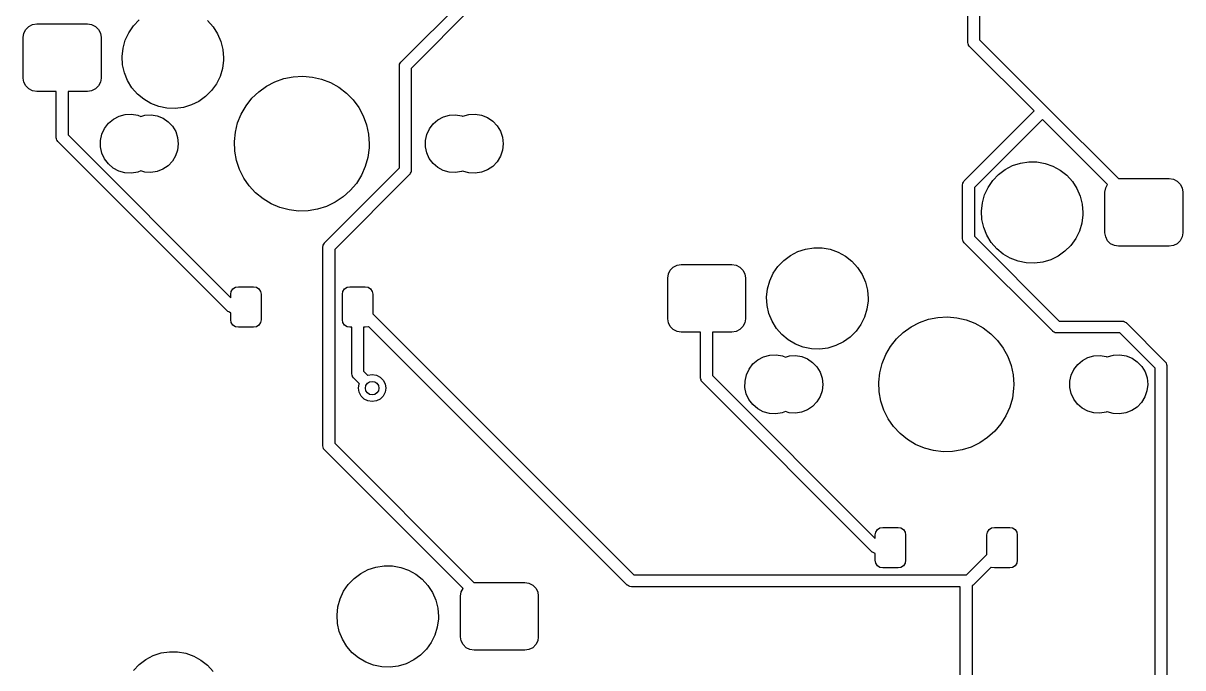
# Model space of a CAD drawing. Extents: x 50 to 376, y -141 to -43.
# Drawn here: x 303.16 to 337.44, y -107.69 to -88.64 of the extents above; entities that cross this region are included whole.
import ezdxf

# ---------------------------------------------------------------- set-up
doc = ezdxf.new("R2010")
doc.units = 0
doc.layers.add('BLACK', color=7, linetype='CONTINUOUS')

msp = doc.modelspace()

# ---------------------------------------------------------------- linework, layer by layer
at = {"layer": 'BLACK', "linetype": 'CONTINUOUS'}
for p, q in [((331.083, -89.2042), (331.083, -83.7754)), ((331.433, -83.6729), (331.433, -89.1317)), ((314.331, -89.7814), (316.162, -87.9512)), ((316.486, -88.1217), (314.63, -89.9776)), ((303.238, -88.8269), (303.326, -88.7384)), ((303.326, -88.7384), (303.438, -88.6816)), ((303.438, -88.6816), (303.561, -88.662)), ((303.561, -88.662), (305.061, -88.662)), ((305.061, -88.662), (305.185, -88.6816)), ((305.185, -88.6816), (305.296, -88.7384)), ((305.296, -88.7384), (305.385, -88.8269)), ((306.282, -88.9211), (306.42, -88.718)), ((306.42, -88.718), (306.59, -88.5403)), ((308.609, -88.565), (308.775, -88.7468)), ((308.775, -88.7468), (308.908, -88.9532)), ((303.161, -89.062), (303.181, -88.9384)), ((303.161, -90.262), (303.161, -89.062)), ((303.181, -88.9384), (303.238, -88.8269)), ((305.385, -88.8269), (305.442, -88.9384)), ((305.442, -88.9384), (305.461, -89.062)), ((305.461, -89.062), (305.461, -90.262)), ((306.178, -89.1441), (306.282, -88.9211)), ((308.908, -88.9532), (309.006, -89.1786)), ((306.087, -89.6254), (306.113, -89.3809)), ((306.113, -89.3809), (306.178, -89.1441)), ((309.006, -89.1786), (309.066, -89.417)), ((309.066, -89.417), (309.086, -89.662)), ((331.085, -89.2088), (331.083, -89.2042)), ((331.084, -89.2134), (331.085, -89.2088)), ((331.094, -89.2491), (331.084, -89.2134)), ((331.103, -89.2853), (331.094, -89.2491)), ((331.106, -89.2888), (331.103, -89.2853)), ((331.108, -89.2933), (331.106, -89.2888)), ((331.135, -89.3279), (331.108, -89.2933)), ((333.042, -91.2349), (331.135, -89.3279)), ((331.433, -89.1317), (333.413, -91.1112)), ((306.101, -89.8708), (306.087, -89.6254)), ((309.084, -89.7353), (309.052, -89.979)), ((309.086, -89.662), (309.084, -89.7353)), ((314.307, -89.8209), (314.325, -89.788)), ((314.325, -89.788), (314.329, -89.7854)), ((314.329, -89.7854), (314.331, -89.7814)), ((306.155, -90.1106), (306.101, -89.8708)), ((306.247, -90.3383), (306.155, -90.1106)), ((309.052, -89.979), (308.981, -90.2142)), ((314.28, -89.9051), (314.286, -89.8616)), ((314.28, -92.9203), (314.28, -89.9051)), ((314.286, -89.8616), (314.288, -89.8574)), ((314.288, -89.8528), (314.307, -89.8209)), ((314.288, -89.8574), (314.288, -89.8528)), ((314.63, -89.9776), (314.63, -92.9928)), ((303.181, -90.3856), (303.161, -90.262)), ((303.238, -90.4971), (303.181, -90.3856)), ((305.442, -90.3856), (305.385, -90.4971)), ((305.461, -90.262), (305.442, -90.3856)), ((306.376, -90.5479), (306.247, -90.3383)), ((308.872, -90.4346), (308.729, -90.6342)), ((308.981, -90.2142), (308.872, -90.4346)), ((310.354, -90.5019), (310.604, -90.3721)), ((310.604, -90.3721), (310.87, -90.2788)), ((310.87, -90.2788), (311.146, -90.2238)), ((311.146, -90.2238), (311.428, -90.2083)), ((311.428, -90.2083), (311.708, -90.2326)), ((311.708, -90.2326), (311.982, -90.2962)), ((311.982, -90.2962), (312.245, -90.3979)), ((312.245, -90.3979), (312.491, -90.5355)), ((303.326, -90.5856), (303.238, -90.4971)), ((303.438, -90.6424), (303.326, -90.5856)), ((303.561, -90.662), (303.438, -90.6424)), ((304.136, -90.662), (303.561, -90.662)), ((304.136, -92.0159), (304.136, -90.662)), ((305.061, -90.662), (304.486, -90.662)), ((304.486, -90.662), (304.486, -91.9434)), ((305.185, -90.6424), (305.061, -90.662)), ((305.296, -90.5856), (305.185, -90.6424)), ((305.385, -90.4971), (305.296, -90.5856)), ((306.537, -90.7337), (306.376, -90.5479)), ((306.726, -90.8907), (306.537, -90.7337)), ((308.554, -90.8077), (308.354, -90.9504)), ((308.729, -90.6342), (308.554, -90.8077)), ((309.921, -90.8601), (310.125, -90.6657)), ((310.125, -90.6657), (310.354, -90.5019)), ((312.491, -90.5355), (312.715, -90.7064)), ((312.715, -90.7064), (312.912, -90.9071)), ((306.938, -91.0147), (306.726, -90.8907)), ((307.168, -91.1024), (306.938, -91.0147)), ((307.409, -91.1514), (307.168, -91.1024)), ((307.654, -91.1605), (307.409, -91.1514)), ((307.898, -91.1292), (307.654, -91.1605)), ((308.134, -91.0586), (307.898, -91.1292)), ((308.354, -90.9504), (308.134, -91.0586)), ((309.606, -91.3248), (309.747, -91.0813)), ((309.747, -91.0813), (309.921, -90.8601)), ((312.912, -90.9071), (313.08, -91.1336)), ((313.08, -91.1336), (313.213, -91.3815)), ((333.413, -91.1112), (333.413, -91.1112)), ((333.413, -91.1112), (333.413, -91.1112)), ((333.413, -91.1112), (335.536, -93.2343)), ((305.683, -91.5986), (305.827, -91.4766)), ((305.827, -91.4766), (305.994, -91.3884)), ((305.994, -91.3884), (306.176, -91.3383)), ((306.176, -91.3383), (306.365, -91.3284)), ((306.365, -91.3284), (306.552, -91.3592)), ((306.552, -91.3592), (306.642, -91.3955)), ((306.642, -91.3955), (306.76, -91.3629)), ((306.76, -91.3629), (306.944, -91.3533)), ((306.944, -91.3533), (307.125, -91.3833)), ((307.125, -91.3833), (307.295, -91.4515)), ((307.295, -91.4515), (307.447, -91.5547)), ((309.5, -91.5859), (309.606, -91.3248)), ((313.213, -91.3815), (313.311, -91.6457)), ((315.281, -91.6158), (315.421, -91.4973)), ((315.421, -91.4973), (315.583, -91.4117)), ((315.583, -91.4117), (315.76, -91.3629)), ((315.76, -91.3629), (315.944, -91.3533)), ((315.944, -91.3533), (316.125, -91.3833)), ((316.125, -91.3833), (316.147, -91.3922)), ((316.147, -91.3922), (316.154, -91.3884)), ((316.154, -91.3884), (316.336, -91.3383)), ((316.336, -91.3383), (316.525, -91.3284)), ((316.525, -91.3284), (316.712, -91.3592)), ((316.712, -91.3592), (316.887, -91.4294)), ((316.887, -91.4294), (317.043, -91.5357)), ((330.98, -93.2962), (333.042, -91.2349)), ((333.289, -91.4824), (331.279, -93.4924)), ((335.212, -93.4048), (333.289, -91.4824)), ((305.488, -91.92), (305.568, -91.7487)), ((305.568, -91.7487), (305.683, -91.5986)), ((307.447, -91.5547), (307.573, -91.6881)), ((307.573, -91.6881), (307.668, -91.8455)), ((307.668, -91.8455), (307.726, -92.0195)), ((309.403, -92.1394), (309.432, -91.8592)), ((309.432, -91.8592), (309.5, -91.5859)), ((313.311, -91.6457), (313.37, -91.9211)), ((315.092, -91.9281), (315.169, -91.7617)), ((315.169, -91.7617), (315.281, -91.6158)), ((317.043, -91.5357), (317.173, -91.673)), ((317.173, -91.673), (317.271, -91.835)), ((317.271, -91.835), (317.331, -92.0141)), ((304.137, -92.0205), (304.136, -92.0159)), ((304.136, -92.0251), (304.137, -92.0205)), ((304.147, -92.0608), (304.136, -92.0251)), ((304.156, -92.097), (304.147, -92.0608)), ((304.159, -92.1005), (304.156, -92.097)), ((304.161, -92.105), (304.159, -92.1005)), ((304.187, -92.1396), (304.161, -92.105)), ((309.2, -97.1517), (304.187, -92.1396)), ((304.486, -91.9434), (309.296, -96.7534)), ((305.446, -92.2935), (305.447, -92.1045)), ((305.447, -92.1045), (305.488, -91.92)), ((307.726, -92.0195), (307.746, -92.202)), ((307.746, -92.202), (307.746, -92.2079)), ((309.414, -92.4208), (309.403, -92.1394)), ((313.37, -91.9211), (313.39, -92.202)), ((313.39, -92.202), (313.386, -92.3272)), ((315.051, -92.1073), (315.092, -91.9281)), ((315.051, -92.2908), (315.051, -92.1073)), ((317.331, -92.0141), (317.351, -92.202)), ((317.351, -92.202), (317.351, -92.2081)), ((305.486, -92.4782), (305.446, -92.2935)), ((305.565, -92.65), (305.486, -92.4782)), ((307.725, -92.3903), (307.665, -92.5639)), ((307.746, -92.2079), (307.725, -92.3903)), ((309.465, -92.6979), (309.414, -92.4208)), ((313.386, -92.3272), (313.349, -92.6063)), ((315.09, -92.4703), (315.051, -92.2908)), ((315.166, -92.6372), (315.09, -92.4703)), ((317.329, -92.3959), (317.268, -92.5746)), ((317.351, -92.2081), (317.329, -92.3959)), ((305.678, -92.801), (305.565, -92.65)), ((305.822, -92.924), (305.678, -92.801)), ((307.443, -92.8531), (307.29, -92.9553)), ((307.57, -92.7206), (307.443, -92.8531)), ((307.665, -92.5639), (307.57, -92.7206)), ((309.554, -92.965), (309.465, -92.6979)), ((313.272, -92.8774), (313.158, -93.135)), ((313.349, -92.6063), (313.272, -92.8774)), ((315.277, -92.7839), (315.166, -92.6372)), ((315.416, -92.9033), (315.277, -92.7839)), ((317.039, -92.8723), (316.882, -92.9774)), ((317.169, -92.7359), (317.039, -92.8723)), ((317.268, -92.5746), (317.169, -92.7359)), ((332.187, -92.9647), (332.405, -92.8512)), ((332.405, -92.8512), (332.639, -92.7748)), ((332.639, -92.7748), (332.882, -92.7377)), ((332.882, -92.7377), (333.127, -92.7407)), ((333.127, -92.7407), (333.369, -92.7838)), ((333.369, -92.7838), (333.601, -92.8658)), ((333.601, -92.8658), (333.816, -92.9846)), ((305.988, -93.0133), (305.822, -92.924)), ((306.17, -93.0647), (305.988, -93.0133)), ((306.359, -93.076), (306.17, -93.0647)), ((306.546, -93.0464), (306.359, -93.076)), ((306.643, -93.0084), (306.546, -93.0464)), ((306.754, -93.0401), (306.643, -93.0084)), ((306.938, -93.051), (306.754, -93.0401)), ((307.119, -93.0223), (306.938, -93.051)), ((307.29, -92.9553), (307.119, -93.0223)), ((309.68, -93.217), (309.554, -92.965)), ((309.84, -93.4487), (309.68, -93.217)), ((312.069, -95.1315), (314.28, -92.9203)), ((314.579, -93.1165), (312.368, -95.3277)), ((313.158, -93.135), (313.009, -93.374)), ((314.581, -93.1125), (314.579, -93.1165)), ((314.585, -93.1099), (314.581, -93.1125)), ((314.603, -93.077), (314.585, -93.1099)), ((314.622, -93.0451), (314.603, -93.077)), ((314.625, -93.0363), (314.622, -93.0405)), ((314.622, -93.0405), (314.622, -93.0451)), ((314.63, -92.9928), (314.625, -93.0363)), ((315.578, -92.9901), (315.416, -92.9033)), ((315.754, -93.0401), (315.578, -92.9901)), ((315.938, -93.051), (315.754, -93.0401)), ((316.119, -93.0223), (315.938, -93.051)), ((316.146, -93.0118), (316.119, -93.0223)), ((316.148, -93.0133), (316.146, -93.0118)), ((316.33, -93.0647), (316.148, -93.0133)), ((316.519, -93.076), (316.33, -93.0647)), ((316.706, -93.0464), (316.519, -93.076)), ((316.882, -92.9774), (316.706, -93.0464)), ((331.82, -93.29), (331.99, -93.1123)), ((331.99, -93.1123), (332.187, -92.9647)), ((333.816, -92.9846), (334.009, -93.137)), ((334.009, -93.137), (334.175, -93.3188)), ((310.031, -93.6555), (309.84, -93.4487)), ((313.009, -93.374), (312.828, -93.5896)), ((330.929, -93.4199), (330.935, -93.3764)), ((330.929, -95.0092), (330.929, -93.4199)), ((330.935, -93.3764), (330.937, -93.3722)), ((330.937, -93.3676), (330.957, -93.3357)), ((330.937, -93.3722), (330.937, -93.3676)), ((330.957, -93.3357), (330.974, -93.3028)), ((330.974, -93.3028), (330.978, -93.3002)), ((330.978, -93.3002), (330.98, -93.2962)), ((331.279, -93.4924), (331.279, -94.9367)), ((331.578, -93.7161), (331.682, -93.4931)), ((331.682, -93.4931), (331.82, -93.29)), ((334.175, -93.3188), (334.308, -93.5252)), ((334.308, -93.5252), (334.406, -93.7506)), ((335.138, -93.634), (335.158, -93.5104)), ((335.158, -93.5104), (335.212, -93.4048)), ((335.536, -93.2343), (335.538, -93.234)), ((335.538, -93.234), (337.038, -93.234)), ((337.038, -93.234), (337.162, -93.2536)), ((337.162, -93.2536), (337.273, -93.3104)), ((337.273, -93.3104), (337.362, -93.3989)), ((337.362, -93.3989), (337.419, -93.5104)), ((337.419, -93.5104), (337.438, -93.634)), ((310.25, -93.8333), (310.031, -93.6555)), ((310.491, -93.9786), (310.25, -93.8333)), ((312.618, -93.7775), (312.384, -93.934)), ((312.828, -93.5896), (312.618, -93.7775)), ((331.513, -93.9529), (331.578, -93.7161)), ((334.406, -93.7506), (334.466, -93.989)), ((335.138, -94.834), (335.138, -93.634)), ((337.438, -93.634), (337.438, -94.834)), ((310.75, -94.0884), (310.491, -93.9786)), ((311.023, -94.1606), (310.75, -94.0884)), ((311.302, -94.1937), (311.023, -94.1606)), ((311.584, -94.1871), (311.302, -94.1937)), ((311.862, -94.1408), (311.584, -94.1871)), ((312.13, -94.0559), (311.862, -94.1408)), ((312.384, -93.934), (312.13, -94.0559)), ((331.487, -94.1974), (331.513, -93.9529)), ((331.501, -94.4428), (331.487, -94.1974)), ((334.466, -93.989), (334.486, -94.234)), ((334.486, -94.234), (334.484, -94.3073)), ((331.555, -94.6826), (331.501, -94.4428)), ((334.452, -94.551), (334.381, -94.7862)), ((334.484, -94.3073), (334.452, -94.551)), ((331.279, -94.9367), (333.788, -97.4458)), ((331.647, -94.9103), (331.555, -94.6826)), ((331.776, -95.1199), (331.647, -94.9103)), ((334.381, -94.7862), (334.272, -95.0066)), ((335.158, -94.9576), (335.138, -94.834)), ((337.438, -94.834), (337.419, -94.9576)), ((312.018, -95.2552), (312.023, -95.2117)), ((312.018, -101.126), (312.018, -95.2552)), ((312.023, -95.2117), (312.025, -95.2075)), ((312.025, -95.2075), (312.026, -95.2029)), ((312.026, -95.2029), (312.045, -95.171)), ((312.045, -95.171), (312.063, -95.1381)), ((312.063, -95.1381), (312.067, -95.1355)), ((312.067, -95.1355), (312.069, -95.1315)), ((326.289, -95.3148), (326.532, -95.2777)), ((326.532, -95.2777), (326.777, -95.2807)), ((326.777, -95.2807), (327.019, -95.3238)), ((330.93, -95.0138), (330.929, -95.0092)), ((330.929, -95.0184), (330.93, -95.0138)), ((330.94, -95.0541), (330.929, -95.0184)), ((330.949, -95.0903), (330.94, -95.0541)), ((330.952, -95.0938), (330.949, -95.0903)), ((330.954, -95.0983), (330.952, -95.0938)), ((330.98, -95.1329), (330.954, -95.0983)), ((333.592, -97.7445), (330.98, -95.1329)), ((331.937, -95.3057), (331.776, -95.1199)), ((334.129, -95.2062), (333.954, -95.3797)), ((334.272, -95.0066), (334.129, -95.2062)), ((335.215, -95.0691), (335.158, -94.9576)), ((335.303, -95.1576), (335.215, -95.0691)), ((335.415, -95.2144), (335.303, -95.1576)), ((335.538, -95.234), (335.415, -95.2144)), ((337.038, -95.234), (335.538, -95.234)), ((337.162, -95.2144), (337.038, -95.234)), ((337.273, -95.1576), (337.162, -95.2144)), ((337.362, -95.0691), (337.273, -95.1576)), ((337.419, -94.9576), (337.362, -95.0691)), ((312.368, -95.3277), (312.368, -101.054)), ((325.64, -95.6523), (325.837, -95.5047)), ((325.837, -95.5047), (326.055, -95.3912)), ((326.055, -95.3912), (326.289, -95.3148)), ((327.019, -95.3238), (327.251, -95.4058)), ((327.251, -95.4058), (327.466, -95.5246)), ((327.466, -95.5246), (327.659, -95.677)), ((332.126, -95.4627), (331.937, -95.3057)), ((332.338, -95.5867), (332.126, -95.4627)), ((332.568, -95.6744), (332.338, -95.5867)), ((333.534, -95.6306), (333.298, -95.7012)), ((333.754, -95.5224), (333.534, -95.6306)), ((333.954, -95.3797), (333.754, -95.5224)), ((322.231, -96.0504), (322.288, -95.9389)), ((322.288, -95.9389), (322.376, -95.8504)), ((322.376, -95.8504), (322.488, -95.7936)), ((322.488, -95.7936), (322.611, -95.774)), ((322.611, -95.774), (324.111, -95.774)), ((324.111, -95.774), (324.235, -95.7936)), ((324.235, -95.7936), (324.346, -95.8504)), ((324.346, -95.8504), (324.435, -95.9389)), ((324.435, -95.9389), (324.492, -96.0504)), ((325.332, -96.0331), (325.47, -95.83)), ((325.47, -95.83), (325.64, -95.6523)), ((327.659, -95.677), (327.825, -95.8588)), ((327.825, -95.8588), (327.958, -96.0652)), ((332.809, -95.7234), (332.568, -95.6744)), ((333.054, -95.7325), (332.809, -95.7234)), ((333.298, -95.7012), (333.054, -95.7325)), ((322.211, -96.174), (322.231, -96.0504)), ((322.211, -97.374), (322.211, -96.174)), ((324.492, -96.0504), (324.511, -96.174)), ((324.511, -96.174), (324.511, -97.374)), ((325.163, -96.4929), (325.228, -96.2561)), ((325.228, -96.2561), (325.332, -96.0331)), ((327.958, -96.0652), (328.056, -96.2906)), ((328.056, -96.2906), (328.116, -96.529)), ((309.296, -96.653), (309.313, -96.5669)), ((309.296, -96.7534), (309.296, -96.653)), ((309.313, -96.5669), (309.362, -96.4939)), ((309.362, -96.4939), (309.435, -96.4451)), ((309.435, -96.4451), (309.521, -96.428)), ((309.521, -96.428), (309.971, -96.428)), ((309.971, -96.428), (310.057, -96.4451)), ((310.057, -96.4451), (310.13, -96.4939)), ((310.13, -96.4939), (310.179, -96.5669)), ((310.179, -96.5669), (310.196, -96.653)), ((310.196, -96.653), (310.196, -97.403)), ((312.596, -96.653), (312.613, -96.5669)), ((312.596, -97.403), (312.596, -96.653)), ((312.613, -96.5669), (312.662, -96.4939)), ((312.662, -96.4939), (312.735, -96.4451)), ((312.735, -96.4451), (312.821, -96.428)), ((312.821, -96.428), (313.271, -96.428)), ((313.271, -96.428), (313.357, -96.4451)), ((313.357, -96.4451), (313.43, -96.4939)), ((313.43, -96.4939), (313.479, -96.5669)), ((313.479, -96.5669), (313.496, -96.653)), ((313.496, -96.653), (313.496, -97.2305)), ((325.137, -96.7374), (325.163, -96.4929)), ((328.116, -96.529), (328.136, -96.774)), ((325.151, -96.9828), (325.137, -96.7374)), ((325.205, -97.2226), (325.151, -96.9828)), ((328.134, -96.8473), (328.102, -97.091)), ((328.136, -96.774), (328.134, -96.8473)), ((309.204, -97.1542), (309.2, -97.1517)), ((309.206, -97.158), (309.204, -97.1542)), ((309.239, -97.1757), (309.206, -97.158)), ((309.271, -97.195), (309.239, -97.1757)), ((309.276, -97.1953), (309.271, -97.195)), ((309.28, -97.1975), (309.276, -97.1953)), ((309.296, -97.1996), (309.28, -97.1975)), ((309.296, -97.403), (309.296, -97.1996)), ((313.496, -97.2305), (321.213, -104.947)), ((325.297, -97.4503), (325.205, -97.2226)), ((328.031, -97.3262), (327.922, -97.5466)), ((328.102, -97.091), (328.031, -97.3262)), ((329.92, -97.3908), (330.196, -97.3358)), ((330.196, -97.3358), (330.478, -97.3203)), ((330.478, -97.3203), (330.758, -97.3446)), ((330.758, -97.3446), (331.032, -97.4082)), ((309.313, -97.4891), (309.296, -97.403)), ((309.362, -97.5621), (309.313, -97.4891)), ((309.435, -97.6109), (309.362, -97.5621)), ((309.521, -97.628), (309.435, -97.6109)), ((309.971, -97.628), (309.521, -97.628)), ((310.057, -97.6109), (309.971, -97.628)), ((310.13, -97.5621), (310.057, -97.6109)), ((310.179, -97.4891), (310.13, -97.5621)), ((310.196, -97.403), (310.179, -97.4891)), ((312.613, -97.4891), (312.596, -97.403)), ((312.662, -97.5621), (312.613, -97.4891)), ((312.735, -97.6109), (312.662, -97.5621)), ((312.821, -97.628), (312.735, -97.6109)), ((312.871, -97.628), (312.821, -97.628)), ((312.871, -98.9951), (312.871, -97.628)), ((313.271, -97.628), (313.221, -97.628)), ((313.221, -97.628), (313.221, -98.9226)), ((313.357, -97.6109), (313.271, -97.628)), ((313.372, -97.6011), (313.357, -97.6109)), ((321.017, -105.246), (313.372, -97.6011)), ((322.231, -97.4976), (322.211, -97.374)), ((322.288, -97.6091), (322.231, -97.4976)), ((322.376, -97.6976), (322.288, -97.6091)), ((324.435, -97.6091), (324.346, -97.6976)), ((324.492, -97.4976), (324.435, -97.6091)), ((324.511, -97.374), (324.492, -97.4976)), ((325.426, -97.6599), (325.297, -97.4503)), ((325.587, -97.8457), (325.426, -97.6599)), ((327.922, -97.5466), (327.779, -97.7462)), ((329.175, -97.7777), (329.404, -97.6139)), ((329.404, -97.6139), (329.654, -97.4841)), ((329.654, -97.4841), (329.92, -97.3908)), ((331.032, -97.4082), (331.295, -97.5099)), ((331.295, -97.5099), (331.541, -97.6475)), ((331.541, -97.6475), (331.765, -97.8184)), ((333.788, -97.4458), (335.647, -97.4458)), ((335.647, -97.4458), (335.691, -97.4513)), ((335.691, -97.4513), (335.695, -97.4535)), ((335.695, -97.4535), (335.699, -97.4538)), ((335.699, -97.4538), (335.731, -97.4731)), ((335.731, -97.4731), (335.764, -97.4907)), ((335.764, -97.4907), (335.767, -97.4946)), ((335.767, -97.4946), (335.771, -97.4971)), ((335.771, -97.4971), (336.918, -98.6443)), ((322.488, -97.7544), (322.376, -97.6976)), ((322.611, -97.774), (322.488, -97.7544)), ((323.186, -97.774), (322.611, -97.774)), ((323.186, -99.1279), (323.186, -97.774)), ((324.111, -97.774), (323.536, -97.774)), ((323.536, -97.774), (323.536, -99.0554)), ((324.235, -97.7544), (324.111, -97.774)), ((324.346, -97.6976), (324.235, -97.7544)), ((325.776, -98.0027), (325.587, -97.8457)), ((325.988, -98.1267), (325.776, -98.0027)), ((327.604, -97.9197), (327.404, -98.0624)), ((327.779, -97.7462), (327.604, -97.9197)), ((328.797, -98.1933), (328.971, -97.9721)), ((328.971, -97.9721), (329.175, -97.7777)), ((331.765, -97.8184), (331.962, -98.0191)), ((331.962, -98.0191), (332.13, -98.2456)), ((333.596, -97.747), (333.592, -97.7445)), ((333.599, -97.7508), (333.596, -97.747)), ((333.632, -97.7685), (333.599, -97.7508)), ((333.663, -97.7878), (333.632, -97.7685)), ((333.668, -97.7881), (333.663, -97.7878)), ((333.672, -97.7903), (333.668, -97.7881)), ((333.716, -97.7958), (333.672, -97.7903)), ((335.575, -97.7958), (333.716, -97.7958)), ((336.619, -98.8405), (335.575, -97.7958)), ((326.218, -98.2144), (325.988, -98.1267)), ((326.459, -98.2634), (326.218, -98.2144)), ((326.704, -98.2725), (326.459, -98.2634)), ((326.948, -98.2412), (326.704, -98.2725)), ((327.184, -98.1706), (326.948, -98.2412)), ((327.404, -98.0624), (327.184, -98.1706)), ((328.656, -98.4368), (328.797, -98.1933)), ((332.13, -98.2456), (332.263, -98.4935)), ((324.618, -98.8607), (324.733, -98.7106)), ((324.733, -98.7106), (324.877, -98.5886)), ((324.877, -98.5886), (325.044, -98.5004)), ((325.044, -98.5004), (325.226, -98.4503)), ((325.226, -98.4503), (325.415, -98.4404)), ((325.415, -98.4404), (325.602, -98.4712)), ((325.602, -98.4712), (325.692, -98.5075)), ((325.692, -98.5075), (325.81, -98.4749)), ((325.81, -98.4749), (325.994, -98.4653)), ((325.994, -98.4653), (326.175, -98.4953)), ((326.175, -98.4953), (326.345, -98.5635)), ((326.345, -98.5635), (326.497, -98.6667)), ((326.497, -98.6667), (326.623, -98.8001)), ((328.482, -98.9712), (328.55, -98.6979)), ((328.55, -98.6979), (328.656, -98.4368)), ((332.263, -98.4935), (332.361, -98.7577)), ((334.331, -98.7278), (334.471, -98.6093)), ((334.471, -98.6093), (334.633, -98.5237)), ((334.633, -98.5237), (334.81, -98.4749)), ((334.81, -98.4749), (334.994, -98.4653)), ((334.994, -98.4653), (335.175, -98.4953)), ((335.175, -98.4953), (335.197, -98.5042)), ((335.197, -98.5042), (335.204, -98.5004)), ((335.204, -98.5004), (335.386, -98.4503)), ((335.386, -98.4503), (335.575, -98.4404)), ((335.575, -98.4404), (335.762, -98.4712)), ((335.762, -98.4712), (335.937, -98.5414)), ((335.937, -98.5414), (336.093, -98.6477)), ((336.093, -98.6477), (336.223, -98.785)), ((336.918, -98.6443), (336.945, -98.6789)), ((336.945, -98.6789), (336.946, -98.6834)), ((336.946, -98.6834), (336.949, -98.6869)), ((336.949, -98.6869), (336.958, -98.7231)), ((312.872, -98.9997), (312.871, -98.9951)), ((312.871, -99.0043), (312.872, -98.9997)), ((312.882, -99.04), (312.871, -99.0043)), ((312.891, -99.0762), (312.882, -99.04)), ((313.221, -98.9226), (313.347, -99.0481)), ((313.347, -99.0481), (313.353, -99.045)), ((313.353, -99.045), (313.476, -99.0254)), ((313.476, -99.0254), (313.6, -99.045)), ((313.6, -99.045), (313.712, -99.1018)), ((323.536, -99.0554), (328.346, -103.865)), ((324.497, -99.2165), (324.538, -99.032)), ((324.538, -99.032), (324.618, -98.8607)), ((326.623, -98.8001), (326.718, -98.9575)), ((326.718, -98.9575), (326.776, -99.1315)), ((328.453, -99.2514), (328.482, -98.9712)), ((332.361, -98.7577), (332.42, -99.0331)), ((332.42, -99.0331), (332.44, -99.314)), ((334.101, -99.2193), (334.142, -99.0401)), ((334.142, -99.0401), (334.219, -98.8737)), ((334.219, -98.8737), (334.331, -98.7278)), ((336.223, -98.785), (336.321, -98.947)), ((336.321, -98.947), (336.381, -99.1261)), ((336.619, -112.284), (336.619, -98.8405)), ((336.958, -98.7231), (336.969, -98.7588)), ((336.969, -98.7588), (336.968, -98.7634)), ((336.968, -98.7634), (336.969, -98.768)), ((336.969, -98.768), (336.969, -112.284)), ((312.894, -99.0797), (312.891, -99.0762)), ((312.896, -99.0842), (312.894, -99.0797)), ((312.922, -99.1188), (312.896, -99.0842)), ((313.099, -99.2956), (312.922, -99.1188)), ((313.077, -99.4254), (313.096, -99.3018)), ((313.096, -99.3018), (313.099, -99.2956)), ((313.712, -99.1018), (313.8, -99.1903)), ((313.8, -99.1903), (313.857, -99.3018)), ((313.857, -99.3018), (313.876, -99.4254)), ((323.187, -99.1325), (323.186, -99.1279)), ((323.186, -99.1371), (323.187, -99.1325)), ((323.197, -99.1728), (323.186, -99.1371)), ((323.206, -99.209), (323.197, -99.1728)), ((323.209, -99.2125), (323.206, -99.209)), ((323.211, -99.217), (323.209, -99.2125)), ((323.237, -99.2516), (323.211, -99.217)), ((328.25, -104.264), (323.237, -99.2516)), ((324.496, -99.4055), (324.497, -99.2165)), ((326.796, -99.3199), (326.775, -99.5023)), ((326.776, -99.1315), (326.796, -99.314)), ((326.796, -99.314), (326.796, -99.3199)), ((328.464, -99.5328), (328.453, -99.2514)), ((332.44, -99.314), (332.436, -99.4392)), ((334.101, -99.4028), (334.101, -99.2193)), ((334.14, -99.5823), (334.101, -99.4028)), ((336.401, -99.3201), (336.379, -99.5079)), ((336.381, -99.1261), (336.401, -99.314)), ((336.401, -99.314), (336.401, -99.3201)), ((313.096, -99.549), (313.077, -99.4254)), ((313.153, -99.6605), (313.096, -99.549)), ((313.241, -99.749), (313.153, -99.6605)), ((313.8, -99.6605), (313.712, -99.749)), ((313.857, -99.549), (313.8, -99.6605)), ((313.876, -99.4254), (313.857, -99.549)), ((324.536, -99.5902), (324.496, -99.4055)), ((324.615, -99.762), (324.536, -99.5902)), ((326.715, -99.6759), (326.62, -99.8326)), ((326.775, -99.5023), (326.715, -99.6759)), ((328.515, -99.8099), (328.464, -99.5328)), ((332.399, -99.7183), (332.322, -99.9894)), ((332.436, -99.4392), (332.399, -99.7183)), ((334.216, -99.7492), (334.14, -99.5823)), ((336.318, -99.6866), (336.219, -99.8479)), ((336.379, -99.5079), (336.318, -99.6866)), ((313.353, -99.8058), (313.241, -99.749)), ((313.476, -99.8254), (313.353, -99.8058)), ((313.6, -99.8058), (313.476, -99.8254)), ((313.712, -99.749), (313.6, -99.8058)), ((324.728, -99.913), (324.615, -99.762)), ((324.872, -100.036), (324.728, -99.913)), ((325.038, -100.125), (324.872, -100.036)), ((326.34, -100.067), (326.169, -100.134)), ((326.493, -99.9651), (326.34, -100.067)), ((326.62, -99.8326), (326.493, -99.9651)), ((328.604, -100.077), (328.515, -99.8099)), ((328.73, -100.329), (328.604, -100.077)), ((332.322, -99.9894), (332.208, -100.247)), ((334.327, -99.8959), (334.216, -99.7492)), ((334.466, -100.015), (334.327, -99.8959)), ((334.628, -100.102), (334.466, -100.015)), ((336.089, -99.9843), (335.932, -100.089)), ((336.219, -99.8479), (336.089, -99.9843)), ((325.22, -100.177), (325.038, -100.125)), ((325.409, -100.188), (325.22, -100.177)), ((325.596, -100.158), (325.409, -100.188)), ((325.693, -100.12), (325.596, -100.158)), ((325.804, -100.152), (325.693, -100.12)), ((325.988, -100.163), (325.804, -100.152)), ((326.169, -100.134), (325.988, -100.163)), ((328.89, -100.561), (328.73, -100.329)), ((332.208, -100.247), (332.059, -100.486)), ((334.804, -100.152), (334.628, -100.102)), ((334.988, -100.163), (334.804, -100.152)), ((335.169, -100.134), (334.988, -100.163)), ((335.196, -100.124), (335.169, -100.134)), ((335.198, -100.125), (335.196, -100.124)), ((335.38, -100.177), (335.198, -100.125)), ((335.569, -100.188), (335.38, -100.177)), ((335.756, -100.158), (335.569, -100.188)), ((335.932, -100.089), (335.756, -100.158)), ((329.081, -100.767), (328.89, -100.561)), ((329.3, -100.945), (329.081, -100.767)), ((331.878, -100.702), (331.668, -100.889)), ((332.059, -100.486), (331.878, -100.702)), ((312.368, -101.054), (316.486, -105.172)), ((329.541, -101.091), (329.3, -100.945)), ((329.8, -101.2), (329.541, -101.091)), ((331.434, -101.046), (331.18, -101.168)), ((331.668, -100.889), (331.434, -101.046)), ((312.019, -101.131), (312.018, -101.126)), ((312.018, -101.136), (312.019, -101.131)), ((312.029, -101.171), (312.018, -101.136)), ((312.038, -101.208), (312.029, -101.171)), ((312.041, -101.211), (312.038, -101.208)), ((312.042, -101.216), (312.041, -101.211)), ((312.069, -101.25), (312.042, -101.216)), ((316.162, -105.343), (312.069, -101.25)), ((330.073, -101.273), (329.8, -101.2)), ((330.352, -101.306), (330.073, -101.273)), ((330.634, -101.299), (330.352, -101.306)), ((330.912, -101.253), (330.634, -101.299)), ((331.18, -101.168), (330.912, -101.253)), ((328.346, -103.765), (328.363, -103.679)), ((328.346, -103.865), (328.346, -103.765)), ((328.363, -103.679), (328.412, -103.606)), ((328.412, -103.606), (328.485, -103.557)), ((328.485, -103.557), (328.571, -103.54)), ((328.571, -103.54), (329.021, -103.54)), ((329.021, -103.54), (329.107, -103.557)), ((329.107, -103.557), (329.18, -103.606)), ((329.18, -103.606), (329.229, -103.679)), ((329.229, -103.679), (329.246, -103.765)), ((329.246, -103.765), (329.246, -104.515)), ((331.646, -103.765), (331.663, -103.679)), ((331.646, -104.343), (331.646, -103.765)), ((331.663, -103.679), (331.712, -103.606)), ((331.712, -103.606), (331.785, -103.557)), ((331.785, -103.557), (331.871, -103.54)), ((331.871, -103.54), (332.321, -103.54)), ((332.321, -103.54), (332.407, -103.557)), ((332.407, -103.557), (332.48, -103.606)), ((332.48, -103.606), (332.529, -103.679)), ((332.529, -103.679), (332.546, -103.765)), ((332.546, -103.765), (332.546, -104.515)), ((328.254, -104.266), (328.25, -104.264)), ((328.256, -104.27), (328.254, -104.266)), ((328.289, -104.288), (328.256, -104.27)), ((328.321, -104.307), (328.289, -104.288)), ((328.326, -104.307), (328.321, -104.307)), ((328.33, -104.31), (328.326, -104.307)), ((328.346, -104.312), (328.33, -104.31)), ((328.346, -104.515), (328.346, -104.312)), ((328.363, -104.601), (328.346, -104.515)), ((329.246, -104.515), (329.229, -104.601)), ((331.041, -104.947), (331.646, -104.343)), ((332.546, -104.515), (332.529, -104.601)), ((313.137, -104.903), (313.355, -104.789)), ((313.355, -104.789), (313.589, -104.713)), ((313.589, -104.713), (313.832, -104.676)), ((313.832, -104.676), (314.077, -104.679)), ((314.077, -104.679), (314.319, -104.722)), ((314.319, -104.722), (314.551, -104.804)), ((314.551, -104.804), (314.766, -104.923)), ((328.412, -104.674), (328.363, -104.601)), ((328.485, -104.723), (328.412, -104.674)), ((328.571, -104.74), (328.485, -104.723)), ((329.021, -104.74), (328.571, -104.74)), ((329.107, -104.723), (329.021, -104.74)), ((329.18, -104.674), (329.107, -104.723)), ((329.229, -104.601), (329.18, -104.674)), ((331.771, -104.713), (331.238, -105.246)), ((331.785, -104.723), (331.771, -104.713)), ((331.871, -104.74), (331.785, -104.723)), ((332.321, -104.74), (331.871, -104.74)), ((332.407, -104.723), (332.321, -104.74)), ((332.48, -104.674), (332.407, -104.723)), ((332.529, -104.601), (332.48, -104.674)), ((312.632, -105.431), (312.77, -105.228)), ((312.77, -105.228), (312.94, -105.05)), ((312.94, -105.05), (313.137, -104.903)), ((314.766, -104.923), (314.959, -105.075)), ((314.959, -105.075), (315.125, -105.257)), ((316.486, -105.172), (316.488, -105.172)), ((316.488, -105.172), (317.988, -105.172)), ((317.988, -105.172), (318.112, -105.192)), ((318.112, -105.192), (318.223, -105.248)), ((321.213, -104.947), (331.041, -104.947)), ((312.528, -105.654), (312.632, -105.431)), ((315.125, -105.257), (315.258, -105.463)), ((315.258, -105.463), (315.356, -105.689)), ((316.088, -105.572), (316.108, -105.448)), ((316.088, -106.772), (316.088, -105.572)), ((316.108, -105.448), (316.162, -105.343)), ((318.223, -105.248), (318.312, -105.337)), ((318.312, -105.337), (318.369, -105.448)), ((318.369, -105.448), (318.388, -105.572)), ((318.388, -105.572), (318.388, -106.772)), ((321.021, -105.248), (321.017, -105.246)), ((321.023, -105.252), (321.021, -105.248)), ((321.056, -105.27), (321.023, -105.252)), ((321.088, -105.289), (321.056, -105.27)), ((321.093, -105.29), (321.088, -105.289)), ((321.097, -105.292), (321.093, -105.29)), ((321.14, -105.297), (321.097, -105.292)), ((330.861, -105.297), (321.14, -105.297)), ((330.861, -114.037), (330.861, -105.297)), ((331.238, -105.246), (331.211, -105.267)), ((331.211, -105.267), (331.211, -113.965)), ((312.437, -106.135), (312.463, -105.891)), ((312.463, -105.891), (312.528, -105.654)), ((315.356, -105.689), (315.416, -105.927)), ((312.451, -106.381), (312.437, -106.135)), ((315.434, -106.245), (315.402, -106.489)), ((315.416, -105.927), (315.436, -106.172)), ((315.436, -106.172), (315.434, -106.245)), ((312.505, -106.621), (312.451, -106.381)), ((315.402, -106.489), (315.331, -106.724)), ((312.597, -106.848), (312.505, -106.621)), ((312.726, -107.058), (312.597, -106.848)), ((315.331, -106.724), (315.222, -106.945)), ((316.108, -106.896), (316.088, -106.772)), ((316.165, -107.007), (316.108, -106.896)), ((318.369, -106.896), (318.312, -107.007)), ((318.388, -106.772), (318.369, -106.896)), ((307.005, -107.329), (307.239, -107.253)), ((307.239, -107.253), (307.482, -107.216)), ((307.482, -107.216), (307.727, -107.219)), ((307.727, -107.219), (307.969, -107.262)), ((307.969, -107.262), (308.201, -107.344)), ((312.887, -107.244), (312.726, -107.058)), ((313.076, -107.401), (312.887, -107.244)), ((315.079, -107.144), (314.904, -107.318)), ((315.222, -106.945), (315.079, -107.144)), ((316.253, -107.096), (316.165, -107.007)), ((316.365, -107.152), (316.253, -107.096)), ((316.488, -107.172), (316.365, -107.152)), ((317.988, -107.172), (316.488, -107.172)), ((318.112, -107.152), (317.988, -107.172)), ((318.223, -107.096), (318.112, -107.152)), ((318.312, -107.007), (318.223, -107.096)), ((306.42, -107.768), (306.59, -107.59)), ((306.59, -107.59), (306.787, -107.443)), ((306.787, -107.443), (307.005, -107.329)), ((308.201, -107.344), (308.416, -107.463)), ((308.416, -107.463), (308.609, -107.615)), ((308.609, -107.615), (308.775, -107.797)), ((313.288, -107.525), (313.076, -107.401)), ((313.518, -107.612), (313.288, -107.525)), ((313.759, -107.661), (313.518, -107.612)), ((314.484, -107.569), (314.248, -107.639)), ((314.704, -107.46), (314.484, -107.569)), ((314.904, -107.318), (314.704, -107.46)), ((314.004, -107.67), (313.759, -107.661)), ((314.248, -107.639), (314.004, -107.67))]:
    msp.add_line(p, q, dxfattribs=at)
at = {"layer": 'BLACK'}
msp.add_circle((313.476, -99.4254), 0.2, dxfattribs=at)

doc.saveas('drawing.dxf')
